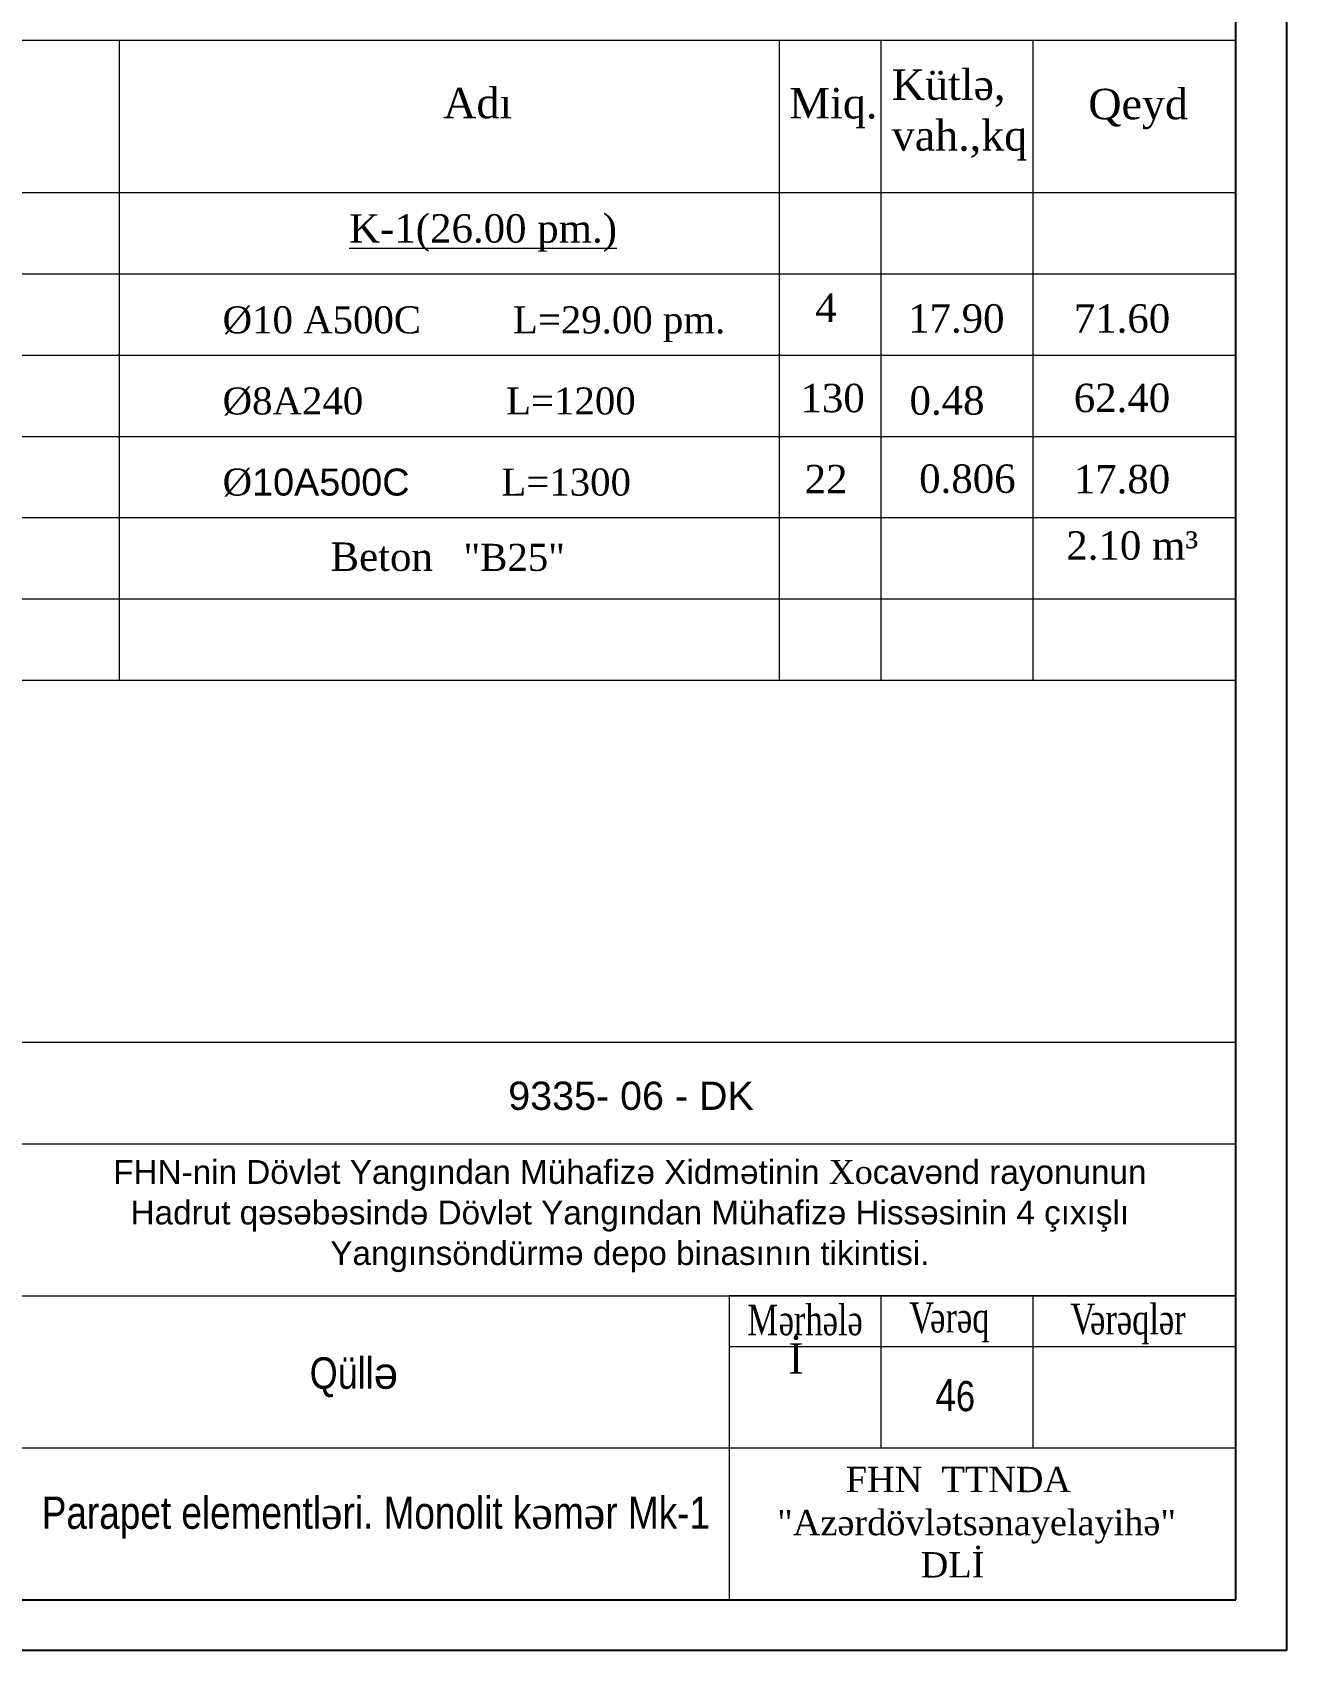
# Model space of a CAD drawing. Header units: millimetres. Extents: x -149347 to 251215, y -2929184 to -2541447.
# Drawn here: x 223495 to 235166, y -2636014 to -2620960 of the extents above; entities that cross this region are included whole.
import ezdxf

# ---------------------------------------------------------------- set-up
doc = ezdxf.new("R2010")
doc.units = ezdxf.units.MM
for name, color, linetype, lineweight in [('cedvel  0.09', 7, 'Continuous', 13), ('Text blocks_Ном._пера__1', 7, 'Continuous', 15), ('перегородка', 130, 'Continuous', 20), ('Х - диварлар.', 31, 'Continuous', 25)]:
    doc.layers.add(name, color=color, linetype=linetype, lineweight=lineweight)
doc.styles.add('400', font='times.ttf', dxfattribs={"width": 0.75, "height": 300})
doc.styles.add('Arial', font='arial.ttf')
doc.styles.get("Standard").update_dxf_attribs({"font": 'times.ttf'})
doc.styles.add('style6', font='ARIALN.TTF', dxfattribs={"height": 300})
doc.styles.add('Times New  Roman', font='times.ttf')
doc.styles.add('Times New Roman', font='times.ttf')

# ---------------------------------------------------------------- blocks, each defined once
blk = doc.blocks.new('mekteb')
at = {"color": 0, "lineweight": 25}
for p, q in [((139843, -1821466), (139843, -1849866)), ((139843, -1849866), (99643, -1849866))]:
    blk.add_line(p, q, dxfattribs=at)
at = {"color": 0, "lineweight": 25, "ltscale": 15}
for p, q in [((139343, -1849366), (139343, -1821966)), ((101643, -1849366), (139343, -1849366))]:
    blk.add_line(p, q, dxfattribs=at)
at = {"linetype": 'Continuous', "lineweight": 15}
for p, q in [((120843, -1844866), (139343, -1844866)), ((120843, -1846366), (139343, -1846366)), ((135843, -1847866), (135843, -1846366)), ((137343, -1847866), (137343, -1846366)), ((134343, -1846866), (139343, -1846866)), ((120843, -1847866), (139343, -1847866)), ((120843, -1849366), (139343, -1849366))]:
    blk.add_line(p, q, dxfattribs=at)
for points in [[(120843, -1849366), (139343, -1849366), (139343, -1843866), (120843, -1843866)], [(134343, -1849366), (139343, -1849366), (139343, -1846366), (134343, -1846366)]]:
    blk.add_lwpolyline(points, close=True, dxfattribs=at)
at = {"lineweight": 25, "ltscale": 15, "style": '400', "width": 0.75}
for s, p in [(' M', (134437, -1846755)), ('ərhələ', (134831, -1846755)), ('V', (136119, -1846732)), ('ərəq', (136326, -1846728)), ('   V', (137454, -1846743)), ('ərəqlər', (137904, -1846747))]:
    blk.add_text(s, height=300, dxfattribs=at).set_placement(p)
at = {"lineweight": 25, "ltscale": 15, "attachment_point": 1, "style": 'Times New Roman'}
for s, insert, char_height, width in [('{\\fTimes New Roman|b0|i0|c238|p18;\\H0.42397x;İ\\fTimes New Roman|b0|i0|c186|p18;\\H2.3586x;      }', (134926, -1846834), 707.62, 10102.13), ('"{\\fTimes New Roman|b0|i0|c238|p18;Azərdövlətsənayelayihə"\\P              } {\\fTimes New Roman|b0|i0|c238|p18;DLİ}', (134816, -1848478), 250, 8698.57)]:
    blk.add_mtext(s, dxfattribs=dict(at, insert=insert, char_height=char_height, width=width))
at = {"lineweight": 25, "insert": (130203, -1846973), "char_height": 310, "width": 5486.13, "attachment_point": 1, "style": 'style6'}
blk.add_mtext('{\\C0;Q\\fArial Narrow|b0|i0|c238|p34;üll\\fArial|b0|i0|c0|p34;ə}', dxfattribs=at)
at = {"lineweight": 25, "ltscale": 15, "insert": (135115, -1848053), "char_height": 250, "attachment_point": 1, "style": 'Times New Roman'}
blk.add_mtext('  {\\fTimes New Roman|b0|i0|c238|p18;  FHN  TTNDA}', dxfattribs=at)
at = {"layer": 'Text blocks_Ном._пера__1', "linetype": 'Continuous', "lineweight": 25, "insert": (128266, -1845580), "char_height": 235, "width": 10191.85, "attachment_point": 4, "line_spacing_factor": 1.021551, "style": 'Arial'}
blk.add_mtext('\\pxqc;{\\fArial|b0|i0|c238|p34;\\C256;FHN-nin Dövlət Yangından Mühafizə Xidmətinin \\fTimes New Roman|b0|i0|c204|p18;Xo\\fArial|b0|i0|c238|p34;cavənd rayonunun Hadrut qəsəbəsində Dövlət Yangından Mühafizə Hissəsinin 4 çıxışlı Yangınsöndürmə depo binasının tikintisi.}', dxfattribs=at)
at = {"layer": 'перегородка', "lineweight": 30, "insert": (132162, -1844536), "char_height": 441.245, "width": 6524.89, "attachment_point": 7, "style": 'Arial'}
blk.add_mtext('{\\fArial|b0|i0|c238|p34;\\H0.63158x;\\C7;9335\\fArial|b0|i0|c204|p34;- \\fArial|b0|i0|c238|p34;06\\fArial|b0|i0|c204|p34; - DK}', dxfattribs=at)

msp = doc.modelspace()

# ---------------------------------------------------------------- linework, layer by layer
at = {"lineweight": 20}
for p, q in [((234694.79524, -2621036.96726), (217219.06134, -2621036.96726)), ((224303.81833, -2621036.96726), (224303.81833, -2626988.16312)), ((230443.94105, -2621036.96726), (230443.94105, -2626988.16312)), ((231388.57531, -2621036.96726), (231388.57531, -2626988.16312)), ((232805.52671, -2621036.96726), (232805.52671, -2626988.16312)), ((234694.79524, -2622453.91865), (217219.06134, -2622453.91865)), ((234694.79524, -2623209.62607), (217219.06134, -2623209.62607))]:
    msp.add_line(p, q, dxfattribs=at)
at = {"layer": 'cedvel  0.09', "lineweight": 20}
for p, q in [((234694.79524, -2623965.33348), (217219.06134, -2623965.33348)), ((234694.79524, -2624721.04089), (217219.06134, -2624721.04089)), ((234694.79524, -2625476.7483), (217219.06134, -2625476.7483)), ((234694.79524, -2626232.45571), (217219.06134, -2626232.45571)), ((234694.79524, -2626988.16312), (217219.06134, -2626988.16312))]:
    msp.add_line(p, q, dxfattribs=at)

# ---------------------------------------------------------------- block references
at = {"lineweight": 15, "xscale": 0.9430204144289575, "yscale": 0.9430204144289575, "zscale": 0.9430204144289575}
msp.add_blockref('mekteb', (103291.31865, -891552.33714), dxfattribs=at)

# ---------------------------------------------------------------- texts
at = {"color": 7, "lineweight": 5, "ltscale": 15, "char_height": 283.3902795, "attachment_point": 1, "style": 'Times New  Roman'}
for s, insert in [('{\\fTimes New Roman|b0|i0|c238|p18;Kütlə,\\Pvah.,kq}', (231492.18757, -2621304.29348)), ('{\\fTimes New Roman|b0|i0|c238|p18;Adı}', (227317.71531, -2621475.46891)), ('{\\fTimes New Roman|b0|i0|c238|p18;Miq.}', (230537.8372, -2621476.96982)), ('{\\fTimes New Roman|b0|i0|c238|p18;Qeyd}', (233321.16095, -2621484.62289))]:
    msp.add_mtext_dynamic_manual_height_columns(s, width=1101.6842084, gutter_width=3519.63915, heights=[0], dxfattribs=dict(at, insert=insert))
at = {"lineweight": 20, "insert": (226442.52808, -2622651.50493), "char_height": 377.2354511, "width": 4022.1804997, "attachment_point": 1}
msp.add_mtext('{\\fTimes New Roman|b0|i0|c238|p18;\\H0.7x;\\LK-1(26.00 pm.) }', dxfattribs=at)
at = {"lineweight": 40, "attachment_point": 1}
for s, insert, char_height, width in [('Ø{\\fTimes New Roman|b0|i0|c238|p18;10} A500C         L={\\fTimes New Roman|b0|i0|c238|p18;29.00 pm.}', (225265.12812, -2623508.45085), 251.4919644, 6650.27034), ('{\\fTimes New Roman|b0|i0|c238|p18;\\H0.7x;4\\H1.4285x;  }', (230779.87546, -2623390.33563), 377.2354511, 2145.7810991), ('{\\fTimes New Roman|b0|i0|c238|p18;\\H0.7x;17.90}', (231643.92936, -2623489.01776), 377.2354511, 2145.7810991), ('{\\fTimes New Roman|b0|i0|c238|p18;\\H0.7x;71.60}', (233185.54157, -2623489.01776), 377.2354511, 2145.7810991), ('Ø8A240        {\\fTimes New Roman|b0|i0|c238|p18;     } L={\\fTimes New Roman|b0|i0|c238|p18;1200}', (225265.12812, -2624262.92175), 251.4919644, 6650.27034), ('{\\fTimes New Roman|b0|i0|c238|p18;\\H0.7x;130}', (230642.31967, -2624229.45228), 377.2354511, 2145.7810991), ('{\\fTimes New Roman|b0|i0|c238|p18;0.48}', (231656.86906, -2624252.03942), 264.0648158, 2145.7810991), ('{\\fTimes New Roman|b0|i0|c238|p18;\\H0.7x;62.40}', (233185.54157, -2624228.21612), 377.2354511, 2145.7810991), ('Ø{\\fArial|b0|i0|c238|p34;10A500C}        {\\fTimes New Roman|b0|i0|c238|p18; }L={\\fTimes New Roman|b0|i0|c238|p18;1300}', (225265.12812, -2625017.39265), 251.49196438, 6650.27034), ('{\\fTimes New Roman|b0|i0|c238|p18;\\H0.7x;22}', (230681.26717, -2624983.92319), 377.2354511, 2145.7810991), ('{\\fTimes New Roman|b0|i0|c238|p18;0.806}', (231746.82487, -2624979.31851), 264.0648158, 2145.7810991), ('{\\fTimes New Roman|b0|i0|c238|p18;\\H0.7x;17.80}', (233185.54157, -2624983.92353), 377.2354511, 2145.7810991), ('{\\fTimes New Roman|b0|i0|c238|p18;\\H0.7x;2.10 m³\\H1.4285x;   }', (233115.99501, -2625601.20115), 377.2354511, 2145.7810991), ('{\\fTimes New Roman|b0|i0|c238|p18;\\H1.05x;Beton\\H0.95239x;   "B25"}', (226268.8877, -2625705.24567), 251.4919644, 6650.27034)]:
    msp.add_mtext(s, dxfattribs=dict(at, insert=insert, char_height=char_height, width=width))
at = {"color": 1, "lineweight": 13, "insert": (231700.10159, -2633638.39211), "char_height": 300, "width": 8219.7560505, "attachment_point": 5, "style": 'style6'}
msp.add_mtext('{\\fArial Narrow|b0|i0|c238|p34;        4\\H0.93333x;6}', dxfattribs=at)
at = {"layer": 'Х - диварлар.', "insert": (223582.25989, -2634580.79663), "char_height": 300, "width": 21767.1438119, "attachment_point": 1, "style": 'style6'}
msp.add_mtext('{\\fArial Narrow|b0|i0|c238|p34;\\C0;Parapet elementl\\fTimes New Roman|b0|i0|c238|p18;ə\\fArial Narrow|b0|i0|c238|p34;ri. \\fArial Narrow|b0|i0|c204|p34;M\\fArial Narrow|b0|i0|c238|p34;onolit k\\fTimes New Roman|b0|i0|c238|p18;ə\\fArial Narrow|b0|i0|c238|p34;m\\fTimes New Roman|b0|i0|c238|p18;ə\\fArial Narrow|b0|i0|c238|p34;r Mk-1}', dxfattribs=at)

doc.saveas('drawing.dxf')
